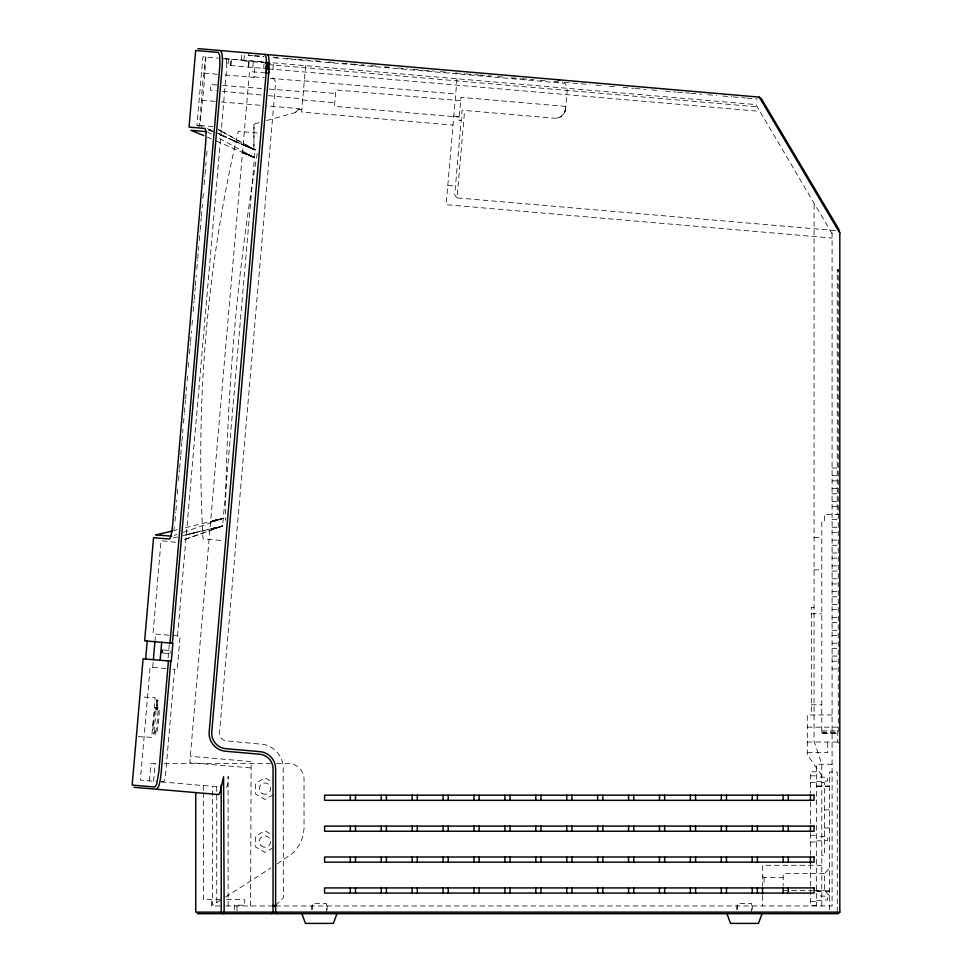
<?xml version="1.0" encoding="UTF-8"?>
<svg xmlns="http://www.w3.org/2000/svg" width="972" height="972" viewBox="0 0 972 972"><rect width="100%" height="100%" fill="white"/><g stroke="black" fill="none" stroke-linecap="round" stroke-linejoin="round"><path stroke-width="0.73" stroke-dasharray="4.86 3.65" d="M228.116 905.965L228.128 776.446L228.104 779.009A10.267 1.628 -90 0 1 227.314 786.178L226.294 787.551M253.935 124.088L253.935 149.384L253.935 124.088L259.646 122.496M832.093 233.742L755.9 104.599L268.308 62.451M153.09 724.322L153.029 725.707A17.921 2.345 -85.1 0 0 153.09 732.025A6.901 0.899 -85.1 0 0 154.281 732.135L155.544 732.256A6.913 0.972 -85.1 0 0 155.787 733.811L155.885 733.969A6.913 0.972 -85.1 0 0 156.784 732.378A17.873 2.503 -85.1 0 0 157.962 726.181L158.327 723.423A13.863 1.944 -85.1 0 0 159.189 712.063L159.153 710.277A9.975 1.397 -85.1 0 0 158.242 707.92L158.072 708.126A9.914 1.3 -85.1 0 0 157.488 709.694A9.951 1.3 -85.1 0 0 155.836 709.973L154.572 709.852A8.906 1.166 -85.1 0 1 153.09 724.334L154.354 724.444L154.293 725.829A17.921 2.345 -85.1 0 0 154.354 732.135A6.901 0.899 -85.1 0 0 155.544 732.256A17.873 2.503 -85.1 0 0 156.699 726.06L157.063 723.302A13.863 1.944 -85.1 0 0 157.926 711.941L157.889 710.168A9.975 1.397 -85.1 0 0 156.978 707.798L156.808 708.005A9.914 1.3 -85.1 0 0 156.225 709.572A9.951 1.3 -85.1 0 0 154.572 709.852M199.539 126.433L196.952 125.4L202.893 56.789L218.36 58.126M152.689 667.387L153.139 662.248M154.913 641.714L155.581 634.023M196.952 125.4L199.515 125.558L201.739 96.629A14.167 0.705 -85.1 0 1 203.792 74.443L205.444 57.008M205.845 57.044L204.169 83.106A14.155 0.814 -85 0 1 202.771 96.726L199.916 125.57L202.48 126.664M149.396 780.881L150.891 763.664L158.448 763.664M175.021 521.199L175.81 512.147M175.932 510.64L176.855 500.07M177.378 494.043L178.022 486.498M178.544 480.46L179.456 469.901M179.589 468.395L180.634 456.318M180.768 454.811L181.813 442.734M181.934 441.227L182.979 429.162M183.501 423.124L184.291 414.072M184.413 412.565L185.458 400.488M185.591 398.982L186.636 386.917M187.159 380.878L187.803 373.333M188.325 367.295L188.981 359.749M189.504 353.723L190.415 343.152M190.548 341.646L191.46 331.088M191.982 325.049L192.638 317.504M193.161 311.465L194.072 300.907M194.193 299.4L195.238 287.335M195.372 285.817L196.283 275.258M196.806 269.22L197.595 260.168M197.717 258.661L198.762 246.596M199.284 240.558L200.074 231.506M200.196 230L201.24 217.922M201.374 216.416L202.419 204.339M202.941 198.312L203.585 190.767M204.108 184.729L204.898 175.677M205.031 174.17L206.064 162.093M206.586 156.067L207.243 148.522M153.576 781.245L155.095 763.664M168.144 657.947L169.31 644.472M174.656 669.283L165.823 771.622A10.352 1.628 -85.1 0 1 163.782 781.707L160.574 781.84M177.548 635.919L226.512 69.51A10.364 1.628 -85.1 0 0 226.646 61.321M228.554 59.013L228.007 65.294L266.158 68.599M230.534 65.513L231.081 59.231M230.923 65.549L231.47 59.256M241.809 55.197L241.335 60.762L265.332 62.84M243.984 60.337L244.434 55.21M248.686 52.986L248.455 55.562L263.789 56.886M248.698 55.574L253.267 55.453M248.443 67.068L248.978 60.774M248.625 67.08L249.16 60.786M252.817 67.445L253.303 61.795M254.81 67.615L253.971 77.432L223.718 74.82M263.655 68.38L264.02 64.14M272.901 69.182L273.399 63.532L267.993 63.059M305.621 65.671L301.612 112.023L453.013 125.109M250.582 905.965L251.128 761.586L190.318 756.325M457.022 78.756L446.124 204.703L832.093 238.067M835.519 230.607L457.059 197.899L464.616 110.444M457.059 197.899L454.714 195.105L462.052 110.225L554.429 118.207C559.921 118.778 565.169 114.319 565.582 108.828L567.138 90.858A10.303 10.303 0 0 0 564.756 83.337L271.127 57.518M565.206 110.82L564.683 112.132L565.655 107.953M156.443 700.338L156.176 708.357L157.513 708.673L157.974 700.192L156.443 700.338L157.889 699.986M157.598 708.588L156.249 708.564L156.541 699.962M157.707 700.46L157.513 708.673M257.24 153.515C236.779 274.578 226.148 397.548 225.528 520.324M170.124 650.742L170.088 653.427M266.765 120.492L295.427 112.509L299.546 108.682L266.571 105.839M829.517 895.747L824.365 890.546L824.365 873.549L829.517 868.348M275.623 905.442L283.35 897.715L283.18 765.717A24.968 24.968 0 0 0 263.606 744.382L225.504 740.822A7.703 7.703 0 0 1 219.465 733.641L275.732 81.575L271.346 76.338M295.269 112.509L299.546 108.682M220.523 900.242L212.552 905.345L212.552 786.336M225.565 897.022L270.945 867.972M277.178 863.974L293.362 852.711A39.852 39.852 0 0 0 303.288 834.571L304.042 828.423L304.042 779.119A15.455 15.455 0 0 0 288.587 763.664L276.449 763.664M273.181 794.744L264.979 799.482L255.612 794.063L255.612 783.25L264.979 777.843L273.181 782.569M273.181 847.657L264.979 852.395L255.612 846.989L255.612 836.163L264.979 830.756L273.181 835.483M183.246 532.401L223.293 518.319L184.23 528.003M182.93 535.621L222.637 526.022L183.319 539.995L222.637 526.022L255.138 149.895L218.785 129.713M174.243 535.365L176.819 534.527M213.026 529.023L222.637 526.022L185.664 534.952M212.54 521.612L223.293 518.319L210.098 521.405M212.625 528.975L222.637 526.022L210.924 528.804M212.139 521.575L223.293 518.319L210.244 521.417M211.775 521.551L223.293 518.319L210.426 521.429M211.446 521.514L223.293 518.319L210.632 521.454M211.932 528.914L222.637 526.022L211.131 528.829M211.143 521.49L223.293 518.319L210.863 521.466M211.629 528.877L222.637 526.022L211.361 528.853M173.429 530.761L177.475 529.728M173.332 538.002L177.451 536.981M816.638 781.476L827.451 781.014L827.451 777.296L816.638 776.835M816.638 840.974L827.451 840.513L827.451 836.795L816.638 836.333M816.638 900.473L827.451 900.011L827.451 896.293L816.638 895.832M837.244 269.924L838.277 269.924M837.244 270.751L838.277 270.751M837.244 272.014L838.277 272.014M832.093 467.994L839.82 467.994M832.093 475.721L838.787 475.721M832.093 480.873L838.787 480.873M832.093 488.6L838.787 488.6M832.093 493.764L838.787 493.764M832.093 501.491L839.82 501.491M832.093 506.643L838.787 506.643M839.82 514.37L824.365 514.37L824.365 522.098L821.79 522.098L821.79 733.35L838.277 733.35L838.277 269.621L837.244 269.621L837.244 514.37M832.093 519.522L839.82 519.522M832.093 527.249L838.787 527.249M832.093 532.401L838.787 532.401M814.062 537.382L821.79 537.382M832.093 540.128L838.787 540.128M832.093 545.28L838.787 545.28M832.093 553.007L839.82 553.007M832.093 558.159L838.787 558.159M832.093 565.898L839.82 565.898M814.062 569.847L821.79 569.847M832.093 571.05L839.82 571.05M832.093 578.777L839.82 578.777M832.093 583.929L838.787 583.929M832.093 591.656L839.82 591.656M832.093 596.808L838.787 596.808M832.093 604.535L838.787 604.535M814.062 607.366L811.328 607.366L811.328 711.225L814.062 711.225M832.093 609.687L839.82 609.687M811.328 613.806L821.79 613.806M832.093 617.414L838.787 617.414M832.093 622.566L838.787 622.566M832.093 630.306L838.787 630.306M832.093 635.457L838.787 635.457M832.093 643.185L838.787 643.185M832.093 648.336L839.82 648.336M832.093 656.064L838.787 656.064M832.093 661.215L838.787 661.215M832.093 668.943L838.787 668.943M811.328 704.785L821.79 704.785M832.093 714.955L807.282 714.955L807.282 754.624L821.79 775.474M807.282 727.165L837.767 727.165L837.767 742.025L839.82 744.09M821.79 730.968L838.277 730.968M821.79 732.22L838.277 732.22M821.79 733.058L838.277 733.058M807.282 742.025L837.767 742.025M807.282 752.644L827.719 752.644L827.719 742.025M164.195 763.664L270.423 763.664M832.093 764.259L816.638 764.259L816.638 905.965M816.638 771.817L810.454 771.817L810.454 792.97M810.454 775.802L816.638 775.802M810.454 782.496L816.638 782.496M821.79 782.533L824.365 782.533L824.365 855.336L821.79 855.336M816.638 785.935L829.517 785.935M816.638 786.494L829.517 786.494M824.365 809.907L829.517 809.907M824.365 827.937L829.517 827.937M810.454 835.3L816.638 835.3M810.454 841.995L816.638 841.995M821.79 865.299L762.534 865.299L762.534 886.245M824.365 873.549L783.14 873.549L783.14 885.844M762.534 876.112L764.077 877.667L783.14 877.667M783.14 890.546L812.592 890.546M814.062 890.546L824.365 890.546M816.638 890.814L829.517 890.814M816.638 891.373L829.517 891.373M220.486 899.622L203.488 899.622L203.488 793.055M810.454 901.494L816.638 901.494M816.638 905.491L810.454 905.491L810.454 863.367M220.037 905.965L211.41 905.965L211.41 899.622M225.783 905.965L271.565 905.965M275.623 905.965L832.093 905.965L832.093 233.098M226.549 899.635L244.713 899.647L244.713 905.187L234.398 905.187L234.398 909.671M223.098 58.539L264.19 62.087M199.916 125.57L212.734 126.53M216.865 85.014L210.9 84.54L210.414 90.153L216.367 90.712M222.831 85.475L263.096 88.61M269.062 89.072L303.373 91.745M216.355 141.098L254.482 157.585L217.412 137.271M254.773 55.586L263.837 56.364M272.901 57.154L280.446 57.81M286.485 58.332L295.537 59.11M297.055 59.243L309.132 60.288M315.171 60.811L322.716 61.455M328.755 61.977L336.3 62.633M342.338 63.156L351.402 63.933M352.909 64.067L364.986 65.112M371.025 65.634L378.57 66.29M384.608 66.813L392.166 67.457M398.204 67.979L407.256 68.769M413.294 69.291L422.358 70.069M423.865 70.203L434.435 71.114M440.474 71.636L449.526 72.426M455.564 72.949L464.628 73.726M466.135 73.86L478.212 74.905M479.731 75.026L491.808 76.071M497.846 76.594L505.391 77.25M511.43 77.772L520.482 78.55M522 78.683L534.078 79.728M540.116 80.251L547.661 80.907M553.7 81.429L562.764 82.207M564.27 82.341L589.931 84.564M595.97 85.074L603.515 85.73M609.553 86.253L617.111 86.909M623.149 87.431L633.72 88.343M635.226 88.476L645.797 89.388M651.835 89.91L659.381 90.566M665.419 91.089L675.99 92M677.496 92.133L689.573 93.166M691.08 93.3L701.65 94.211M707.689 94.734L716.753 95.523M722.791 96.046L731.843 96.823M733.35 96.957L745.427 98.002M746.946 98.136L757.516 99.047M225.042 58.709L265.538 62.208M267.701 64.517L757.224 106.835M268.333 68.854L759.91 111.343M304.309 80.883L455.698 93.968M254.02 76.873L264.36 77.772M270.277 78.282L304.272 81.223M204.059 73.119L217.959 74.322M565.789 106.41L460.971 97.346L458.978 120.443L461.153 120.637M460.679 100.687L335.85 89.898L334.429 106.325L459.258 117.114M303.458 90.712L335.534 93.482M302.656 99.958L334.745 102.728M453.79 116.057L461.493 116.725M201.714 100.225L215.602 101.428M221.288 101.926L261.918 105.438M299.133 109.216L301.842 109.447M257.446 132.994L238.286 131.341C207.121 264.615 195.226 402.274 203.063 538.913L222.224 540.566M447.8 185.36L455.503 186.029M168.934 635.166L153.017 633.793L161.048 540.724L176.515 542.327M173.223 635.542L180.112 636.138L177.232 669.501L172.907 669.137M163.77 649.976L170.234 650.535M163.503 653.062L169.966 653.621M166.042 668.542L150.125 667.157L140.369 780.103L155.848 781.439M250.582 767.892L189.771 762.643L249.512 71.527L266.134 72.985M161.097 781.889L219.271 786.919M222.333 91.283L262.537 95.11M268.491 95.669L302.742 98.925M155.654 707.567L156.917 707.689M157.148 707.701L158.412 707.823M156.431 708.09L157.695 708.211M156.225 709.572L157.488 709.694M153.527 733.799L155.994 734.03M208.883 129.458L210.693 130.199L208.919 129.47M207.364 128.693L214.484 131.791L211.021 130.224M242.004 152.397L254.482 157.585L244.434 152.604M242.15 152.41L254.482 157.585L244.045 152.568M250.497 147.938L244.069 145.241L255.138 149.895L218.275 129.568M242.32 152.422L254.482 157.585L243.68 152.543M221.555 135.059L238.541 142.726M208.591 130.078L212.479 131.742M242.526 152.446L254.482 157.585L243.34 152.519M244.507 145.278L255.138 149.895L246.548 145.411M242.769 152.47L254.482 157.585L243.036 152.483M207.449 137.198L211.264 138.875M220.231 135.084L255.138 149.895L246.171 145.387L255.138 149.895L231.931 140.162L255.138 149.895L245.697 145.363M218.263 133.48L226.512 137.246M215.76 132.362L226.391 137.186M233.329 140.43L255.138 149.895L245.09 145.314M232.976 140.272L238.322 142.641M207.85 132.277L211.434 134.136M218.603 129.786L221.191 131.159L218.773 129.835M225.613 58.757L225.929 58.757A10.498 1.652 -85.1 0 1 226.743 62.949M837.244 912.137L837.244 771.999L829.517 771.999L829.517 910.643M821.79 905.965L821.79 764.259L814.062 741.077L814.062 202.686M810.454 801.949L810.454 824.426M810.454 833.405L810.454 855.882M764.077 877.667L764.077 885.844M762.534 895.491L762.534 905.965M752.231 905.965L752.231 909.671M751.453 913.692L751.453 903.377L737.541 903.377L737.541 910.74M736.776 905.965L736.776 909.671M327.151 905.965L327.151 909.671M326.373 913.692L326.373 903.377L312.462 903.377L312.462 913.692M311.696 905.965L311.696 909.671M236.974 905.965L236.974 912.137M216.744 786.7L216.744 902.672M203.488 785.558L203.488 791.56M138.097 736.703A1945.871 6.148 4.9 0 1 151.705 737.371L155.131 697.726A1945.871 6.148 4.9 0 0 142.41 697.07M174.365 526.994A15.09 1.993 -85.1 0 1 173.952 529.594M155.848 709.961A8.906 1.166 -85.1 0 1 154.354 724.444M565.582 108.828A10.303 10.303 0 0 1 554.429 118.207M198.021 531.793L185.798 535.013L198.106 531.842M260.97 845.579A5.662 5.662 0 0 0 270.459 843.04A5.662 5.662 0 0 0 263.509 836.102A5.662 5.662 0 0 0 260.97 845.579M262.148 793.565A5.662 5.662 0 0 0 270.653 788.657A5.662 5.662 0 0 0 262.148 783.748A5.662 5.662 0 0 0 262.148 793.565"/><path stroke-width="1.46" d="M145.654 659.016L147.209 641.046M153.357 659.684L154.913 641.714M160.125 660.267L161.68 642.298M205.566 144.026L172.724 523.835A15.528 2.029 -85.1 0 1 169.371 539.01L153.564 537.698L144.646 640.827L172.882 643.27L171.327 661.239L143.091 658.797L132.18 785.072L154.961 787.053L156.626 784.477L158.91 771.258L168.435 660.984M169.991 643.027L219.866 65.476L219.66 55.27L218.469 52.452L195.676 50.483L189.054 127.089L204.861 128.45A15.528 2.029 -85.1 0 1 205.566 144.026M170.817 661.191L161.279 771.561A17.873 2.819 -85.1 0 1 159.93 781.5L158.703 786.384L156.905 789.252M172.372 643.221L222.017 68.793A17.873 2.819 -85.1 0 0 222.406 58.77L222.041 53.739L220.705 50.568M266.644 62.949L266.134 72.985L268.697 73.204M267.47 54.614A18.419 2.855 -85.1 0 1 268.77 57.773L269.123 62.803A17.885 2.782 -85.1 0 1 268.734 72.827L211.762 731.88A15.467 15.467 0 0 0 225.917 748.707L259.974 751.648A17.204 17.204 0 0 1 275.623 768.718L275.623 912.137L277.166 913.692M224.155 913.692L223.584 776.774L220.243 791.706L218.749 794.561L134.027 787.308M336.944 913.692L333.384 923.4L305.451 923.4L301.903 913.692M762.024 913.692L758.464 923.4L730.543 923.4L726.983 913.692M271.504 913.692L273.047 912.137L273.047 768.791A14.641 14.641 0 0 0 259.67 754.211L225.601 751.259A18.031 18.031 0 0 1 209.187 731.746L266.17 72.608A17.873 2.819 -85.1 0 0 266.547 62.585L266.182 57.555L264.858 54.396M197.887 48.6L759.241 97.127L761.574 99.01L838.775 229.21L839.82 233.037L839.82 912.137L838.277 913.692L197.304 913.692M172.08 531.101L155.872 534.843M273.047 905.442L275.623 905.442M272.646 905.965L275.623 905.965M839.82 912.137L195.761 912.137L195.761 792.642M265.538 62.208L267.3 62.961L268.734 72.827M265.332 62.84L267.968 63.059M268.855 68.83L266.146 68.599L265.915 66.861M206.647 131.657L190.925 130.309L203.646 135.521M155.957 534.843L171.68 536.192M222.637 913.692L221.203 912.137L221.203 784.914M759.241 97.127L839.82 233.037M810.454 794.464L810.454 800.454M810.454 825.921L810.454 831.911M810.454 857.377L810.454 863.367M788.304 795.181L788.304 800.333M788.304 826.091L788.304 831.242M788.304 857.012L788.304 862.164M788.304 887.922L788.304 893.074M783.14 795.181L783.14 800.333M783.14 826.091L783.14 831.242M783.14 857.012L783.14 862.164M783.14 887.922L783.14 893.074M762.534 888.019L762.534 893.997M757.395 795.181L757.395 800.333M757.395 826.091L757.395 831.242M757.395 857.012L757.395 862.164M757.395 887.922L757.395 893.074M752.231 795.181L752.231 800.333M752.231 826.091L752.231 831.242M752.231 857.012L752.231 862.164M752.231 887.922L752.231 893.074M726.473 795.181L726.473 800.333M726.473 826.091L726.473 831.242M726.473 857.012L726.473 862.164M726.473 887.922L726.473 893.074M721.309 795.181L721.309 800.333M721.309 826.091L721.309 831.242M721.309 857.012L721.309 862.164M721.309 887.922L721.309 893.074M695.563 795.181L695.563 800.333M695.563 826.091L695.563 831.242M695.563 857.012L695.563 862.164M695.563 887.922L695.563 893.074M690.399 795.181L690.399 800.333M690.399 826.091L690.399 831.242M690.399 857.012L690.399 862.164M690.399 887.922L690.399 893.074M664.641 795.181L664.641 800.333M664.641 826.091L664.641 831.242M664.641 857.012L664.641 862.164M664.641 887.922L664.641 893.074M659.478 795.181L659.478 800.333M659.478 826.091L659.478 831.242M659.478 857.012L659.478 862.164M659.478 887.922L659.478 893.074M633.732 795.181L633.732 800.333M633.732 826.091L633.732 831.242M633.732 857.012L633.732 862.164M633.732 887.922L633.732 893.074M628.568 795.181L628.568 800.333M628.568 826.091L628.568 831.242M628.568 857.012L628.568 862.164M628.568 887.922L628.568 893.074M602.81 795.181L602.81 800.333M602.81 826.091L602.81 831.242M602.81 857.012L602.81 862.164M602.81 887.922L602.81 893.074M597.646 795.181L597.646 800.333M597.646 826.091L597.646 831.242M597.646 857.012L597.646 862.164M597.646 887.922L597.646 893.074M571.901 795.181L571.901 800.333M571.901 826.091L571.901 831.242M571.901 857.012L571.901 862.164M571.901 887.922L571.901 893.074M566.737 795.181L566.737 800.333M566.737 826.091L566.737 831.242M566.737 857.012L566.737 862.164M566.737 887.922L566.737 893.074M540.979 795.181L540.979 800.333M540.979 826.091L540.979 831.242M540.979 857.012L540.979 862.164M540.979 887.922L540.979 893.074M535.815 795.181L535.815 800.333M535.815 826.091L535.815 831.242M535.815 857.012L535.815 862.164M535.815 887.922L535.815 893.074M510.069 795.181L510.069 800.333M510.069 826.091L510.069 831.242M510.069 857.012L510.069 862.164M510.069 887.922L510.069 893.074M504.905 795.181L504.905 800.333M504.905 826.091L504.905 831.242M504.905 857.012L504.905 862.164M504.905 887.922L504.905 893.074M479.147 795.181L479.147 800.333M479.147 826.091L479.147 831.242M479.147 857.012L479.147 862.164M479.147 887.922L479.147 893.074M473.996 795.181L473.996 800.333M473.996 826.091L473.996 831.242M473.996 857.012L473.996 862.164M473.996 887.922L473.996 893.074M448.238 795.181L448.238 800.333M448.238 826.091L448.238 831.242M448.238 857.012L448.238 862.164M448.238 887.922L448.238 893.074M443.074 795.181L443.074 800.333M443.074 826.091L443.074 831.242M443.074 857.012L443.074 862.164M443.074 887.922L443.074 893.074M417.316 795.181L417.316 800.333M417.316 826.091L417.316 831.242M417.316 857.012L417.316 862.164M417.316 887.922L417.316 893.074M412.164 795.181L412.164 800.333M412.164 826.091L412.164 831.242M412.164 857.012L412.164 862.164M412.164 887.922L412.164 893.074M386.406 795.181L386.406 800.333M386.406 826.091L386.406 831.242M386.406 857.012L386.406 862.164M386.406 887.922L386.406 893.074M381.243 795.181L381.243 800.333M381.243 826.091L381.243 831.242M381.243 857.012L381.243 862.164M381.243 887.922L381.243 893.074M355.485 795.181L355.485 800.333M355.485 826.091L355.485 831.242M355.485 857.012L355.485 862.164M355.485 887.922L355.485 893.074M350.333 795.181L350.333 800.333M350.333 826.091L350.333 831.242M350.333 857.012L350.333 862.164M350.333 887.922L350.333 893.074M557.758 79.704A10.303 10.303 0 0 1 559.738 80.081M162.105 651.787C162.458 655.322 162.737 646.574 162.105 651.787M814.062 795.181L324.575 795.181L324.575 800.333L814.062 800.333L814.062 795.181M814.062 826.091L324.575 826.091L324.575 831.242L814.062 831.242L814.062 826.091M814.062 857.012L324.575 857.012L324.575 862.164L814.062 862.164L814.062 857.012M814.062 887.922L324.575 887.922L324.575 893.074L814.062 893.074L814.062 887.922"/></g></svg>
